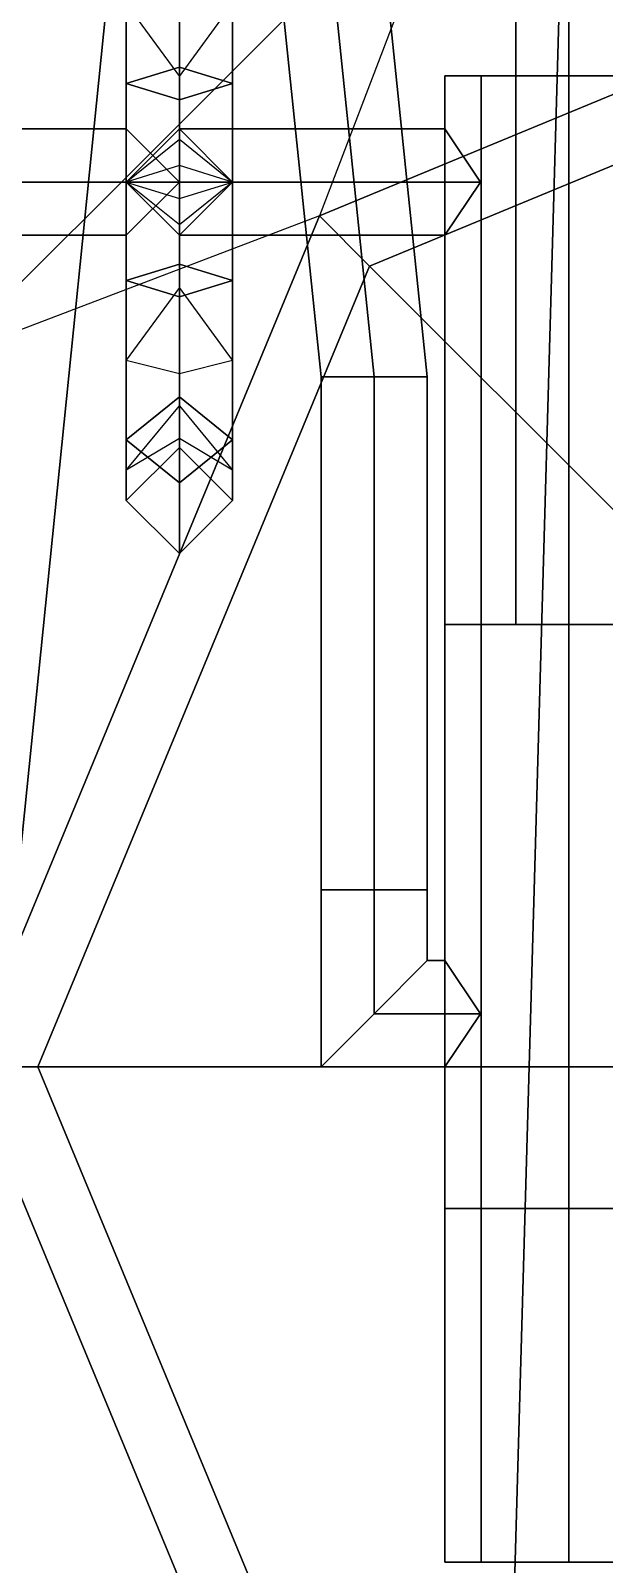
# Model space of a CAD drawing. Header units: millimetres. Extents: x -2.4 to 2.4, y -20 to 53.1.
# Drawn here: x -0.322 to -0.16, y 14.0794 to 14.5128 of the extents above; entities that cross this region are included whole.
import ezdxf

# ---------------------------------------------------------------- set-up
doc = ezdxf.new("R2010")
doc.units = ezdxf.units.MM
doc.layers.add('superstructure', color=3, linetype='Continuous')
doc.layers.add('turret', color=2, linetype='Continuous')

msp = doc.modelspace()

# ---------------------------------------------------------------- linework, layer by layer
for points in [[(-0.65, 17.09, 0.47), (-0.31, 17.09), (-1.31, 12.85), (-1.68, 12.85, 0.47)], [(-0.31, 17.09), (-0.16, 17.09, -0.27), (-1.04, 12.85, -0.27), (-1.31, 12.85)], [(-0.16, 17.09, -0.27), (-0.09, 17.09, -0.49), (-0.76, 12.85, -0.49), (-1.04, 12.85, -0.27)], [(-0.09, 17.09, -0.49), (-0.04, 17.09, -0.71), (-0.47, 12.85, -0.71), (-0.76, 12.85, -0.49)], [(-0.04, 17.09, -0.71), (-0.1, 17.09, -0.83), (-0.22, 12.85, -0.9), (-0.47, 12.85, -0.71)], [(-0.1, 17.09, -0.83), (-0.12, 17.09, -0.94), (-0.12, 12.85, -0.99), (-0.22, 12.85, -0.9)]]:
    msp.add_3dface(points)
at = {"color": 2}
msp.add_3dface([(0, 17.09, 1.44), (-0.5, 17.09, 1.44), (-0.67, 12.85, 1.55), (0, 12.85, 1.55)], dxfattribs=at)
at = {"layer": 'superstructure'}
for points in [[(-1.27, 15.96, 1.59), (-1.5, 15.57, 1.59), (-0.34641, 14.42, 1.59), (-0.2, 14.56641, 1.59)], [(0, 14.62, 1.61), (-0.2, 14.56641, 1.61), (-0.24042, 14.46042, 1.61), (0, 14.56, 1.61)], [(-0.2, 14.56641, 1.59), (-0.34641, 14.42, 1.59), (-0.34641, 14.42, 1.61), (-0.2, 14.56641, 1.61)], [(0, 14.56, 1.61), (-0.24042, 14.46042, 1.61), (-0.22627, 14.44627, 1.64), (0, 14.54, 1.64)], [(0, 14.54, 1.64), (-0.22627, 14.44627, 1.64), (-0.08485, 14.30485, 2.16), (0, 14.34, 2.16)], [(-0.34641, 14.42, 1.61), (-0.4, 14.22, 1.61), (-0.34, 14.22, 1.61), (-0.24042, 14.46042, 1.61)], [(-0.24042, 14.46042, 1.61), (-0.34, 14.22, 1.61), (-0.32, 14.22, 1.64), (-0.22627, 14.44627, 1.64)], [(-0.22627, 14.44627, 1.64), (-0.32, 14.22, 1.64), (-0.12, 14.22, 2.16), (-0.08485, 14.30485, 2.16)], [(-0.4, 14.22, 1.61), (-0.34641, 14.02, 1.61), (-0.24042, 13.97958, 1.61), (-0.34, 14.22, 1.61)], [(-0.34, 14.22, 1.61), (-0.24042, 13.97958, 1.61), (-0.22627, 13.99373, 1.64), (-0.32, 14.22, 1.64)], [(-0.32, 14.22, 1.64), (-0.22627, 13.99373, 1.64), (-0.08485, 14.13515, 2.16), (-0.12, 14.22, 2.16)], [(-0.34641, 14.02, 1.59), (-1.72, 14.17, 1.59), (-1.67, 13.77, 1.59), (-0.2, 13.87359, 1.59)], [(-0.22627, 13.99373, 1.64), (0, 13.9, 1.64), (0, 14.1, 2.16), (-0.08485, 14.13515, 2.16)]]:
    msp.add_3dface(points, dxfattribs=at)
at = {"layer": 'turret'}
for points in [[(-0.17, 14.65, 2.32), (-0.185, 14.65, 2.305), (-0.185, 14.345, 2.305), (-0.17, 14.345, 2.32)], [(-0.185, 14.65, 2.305), (-0.17, 14.65, 2.29), (-0.17, 14.345, 2.29), (-0.185, 14.345, 2.305)], [(-0.155, 14.65, 2.305), (-0.17, 14.65, 2.32), (-0.17, 14.345, 2.32), (-0.155, 14.345, 2.305)], [(-0.17, 14.65, 2.29), (-0.155, 14.65, 2.305), (-0.155, 14.345, 2.305), (-0.17, 14.345, 2.29)], [(-0.225, 14.415, 2.255), (-0.24, 14.415, 2.27), (-0.255, 14.56, 2.27), (-0.24, 14.56, 2.255)], [(-0.24, 14.415, 2.27), (-0.225, 14.415, 2.285), (-0.24, 14.56, 2.285), (-0.255, 14.56, 2.27)], [(-0.21, 14.415, 2.27), (-0.225, 14.415, 2.255), (-0.24, 14.56, 2.255), (-0.225, 14.56, 2.27)], [(-0.225, 14.415, 2.285), (-0.21, 14.415, 2.27), (-0.225, 14.56, 2.27), (-0.24, 14.56, 2.285)], [(-0.295, 14.49781, 2.4906), (-0.28, 14.50245, 2.50486), (-0.28, 14.55495, 2.46672), (-0.295, 14.54281, 2.4579)], [(-0.295, 14.54281, 2.3521), (-0.28, 14.55495, 2.34328), (-0.28, 14.50245, 2.30514), (-0.295, 14.49781, 2.3194)], [(-0.28, 14.50245, 2.50486), (-0.265, 14.49781, 2.4906), (-0.265, 14.54281, 2.4579), (-0.28, 14.55495, 2.46672)], [(-0.28, 14.55495, 2.34328), (-0.265, 14.54281, 2.3521), (-0.265, 14.49781, 2.3194), (-0.28, 14.50245, 2.30514)], [(-0.28, 14.47464, 2.39073), (-0.295, 14.47, 2.405), (-0.295, 14.55141, 2.43145), (-0.28, 14.54247, 2.41278)], [(-0.295, 14.47, 2.405), (-0.28, 14.46536, 2.41927), (-0.28, 14.5332, 2.44131), (-0.295, 14.55141, 2.43145)], [(-0.265, 14.47, 2.405), (-0.28, 14.47464, 2.39073), (-0.28, 14.54247, 2.41278), (-0.265, 14.55141, 2.43145)], [(-0.28, 14.46536, 2.41927), (-0.265, 14.47, 2.405), (-0.265, 14.55141, 2.43145), (-0.28, 14.5332, 2.44131)], [(-0.28, 14.49318, 2.47633), (-0.295, 14.49781, 2.4906), (-0.295, 14.54281, 2.4579), (-0.28, 14.53068, 2.44908)], [(-0.28, 14.53068, 2.36092), (-0.295, 14.54281, 2.3521), (-0.295, 14.49781, 2.3194), (-0.28, 14.49318, 2.33367)], [(-0.265, 14.49781, 2.4906), (-0.28, 14.49318, 2.47633), (-0.28, 14.53068, 2.44908), (-0.265, 14.54281, 2.4579)], [(-0.265, 14.54281, 2.3521), (-0.28, 14.53068, 2.36092), (-0.28, 14.49318, 2.33367), (-0.265, 14.49781, 2.3194)], [(-0.295, 14.47, 2.405), (-0.28, 14.48214, 2.41382), (-0.28, 14.52406, 2.35611), (-0.295, 14.52031, 2.33575)], [(-0.28, 14.48214, 2.41382), (-0.265, 14.47, 2.405), (-0.265, 14.52031, 2.33575), (-0.28, 14.52406, 2.35611)], [(-0.28, 14.45786, 2.39618), (-0.295, 14.47, 2.405), (-0.295, 14.52031, 2.33575), (-0.28, 14.49979, 2.33848)], [(-0.265, 14.47, 2.405), (-0.28, 14.45786, 2.39618), (-0.28, 14.49979, 2.33848), (-0.265, 14.52031, 2.33575)], [(-0.295, 14.44219, 2.4906), (-0.28, 14.43755, 2.50486), (-0.28, 14.50245, 2.50486), (-0.295, 14.49781, 2.4906)], [(-0.295, 14.49781, 2.3194), (-0.28, 14.50245, 2.30514), (-0.28, 14.43755, 2.30514), (-0.295, 14.44219, 2.3194)], [(-0.28, 14.43755, 2.50486), (-0.265, 14.44219, 2.4906), (-0.265, 14.49781, 2.4906), (-0.28, 14.50245, 2.50486)], [(-0.28, 14.50245, 2.30514), (-0.265, 14.49781, 2.3194), (-0.265, 14.44219, 2.3194), (-0.28, 14.43755, 2.30514)], [(-0.205, 14.5, 2.405), (-0.19475, 14.5, 2.42975), (-0.17, 14.5, 2.44), (-0.19475, 14.5, 2.38025)], [(-0.19475, 14.18, 2.38025), (-0.205, 14.18, 2.405), (-0.205, 14.5, 2.405), (-0.19475, 14.5, 2.38025)], [(-0.205, 14.18, 2.405), (-0.19475, 14.18, 2.42975), (-0.19475, 14.5, 2.42975), (-0.205, 14.5, 2.405)], [(-0.19475, 14.5, 2.38025), (-0.17, 14.5, 2.44), (-0.14525, 14.5, 2.42975), (-0.17, 14.5, 2.37)], [(-0.17, 14.18, 2.37), (-0.19475, 14.18, 2.38025), (-0.19475, 14.5, 2.38025), (-0.17, 14.5, 2.37)], [(-0.19475, 14.18, 2.42975), (-0.17, 14.18, 2.44), (-0.17, 14.5, 2.44), (-0.19475, 14.5, 2.42975)], [(-0.17, 14.5, 2.37), (-0.14525, 14.5, 2.42975), (-0.135, 14.5, 2.405), (-0.14525, 14.5, 2.38025)], [(-0.14525, 14.18, 2.38025), (-0.17, 14.18, 2.37), (-0.17, 14.5, 2.37), (-0.14525, 14.5, 2.38025)], [(-0.17, 14.18, 2.44), (-0.14525, 14.18, 2.42975), (-0.14525, 14.5, 2.42975), (-0.17, 14.5, 2.44)], [(-0.28, 14.44682, 2.47633), (-0.295, 14.44219, 2.4906), (-0.295, 14.49781, 2.4906), (-0.28, 14.49318, 2.47633)], [(-0.28, 14.49318, 2.33367), (-0.295, 14.49781, 2.3194), (-0.295, 14.44219, 2.3194), (-0.28, 14.44682, 2.33367)], [(-0.265, 14.44219, 2.4906), (-0.28, 14.44682, 2.47633), (-0.28, 14.49318, 2.47633), (-0.265, 14.49781, 2.4906)], [(-0.265, 14.49781, 2.3194), (-0.28, 14.49318, 2.33367), (-0.28, 14.44682, 2.33367), (-0.265, 14.44219, 2.3194)], [(-0.33, 14.47, 2.475), (-0.33, 14.485, 2.49), (-0.295, 14.485, 2.49), (-0.28, 14.47, 2.475)], [(-0.33, 14.485, 2.49), (-0.33, 14.47, 2.505), (-0.28, 14.47, 2.505), (-0.295, 14.485, 2.49)], [(-0.28, 14.485, 2.405), (-0.295, 14.47, 2.405), (-0.295, 14.47, 2.4906), (-0.28, 14.485, 2.47633)], [(-0.28, 14.47, 2.39), (-0.28, 14.485, 2.405), (-0.205, 14.485, 2.405), (-0.195, 14.47, 2.39)], [(-0.28, 14.485, 2.405), (-0.28, 14.47, 2.42), (-0.195, 14.47, 2.42), (-0.205, 14.485, 2.405)], [(-0.265, 14.47, 2.405), (-0.28, 14.485, 2.405), (-0.28, 14.485, 2.47633), (-0.265, 14.47, 2.4906)], [(-0.295, 14.47, 2.405), (-0.28, 14.48214, 2.39618), (-0.28, 14.44021, 2.33848), (-0.295, 14.41969, 2.33575)], [(-0.28, 14.48214, 2.39618), (-0.265, 14.47, 2.405), (-0.265, 14.41969, 2.33575), (-0.28, 14.44021, 2.33848)], [(-0.28, 14.47464, 2.41927), (-0.295, 14.47, 2.405), (-0.295, 14.38859, 2.43145), (-0.28, 14.4068, 2.44131)], [(-0.265, 14.47, 2.405), (-0.28, 14.47464, 2.41927), (-0.28, 14.4068, 2.44131), (-0.265, 14.38859, 2.43145)], [(-0.33, 14.455, 2.49), (-0.33, 14.47, 2.475), (-0.28, 14.47, 2.475), (-0.295, 14.455, 2.49)], [(-0.33, 14.47, 2.505), (-0.33, 14.455, 2.49), (-0.295, 14.455, 2.49), (-0.28, 14.47, 2.505)], [(-0.28, 14.45786, 2.41382), (-0.295, 14.47, 2.405), (-0.295, 14.41969, 2.33575), (-0.28, 14.41594, 2.35611)], [(-0.295, 14.47, 2.405), (-0.28, 14.46536, 2.39073), (-0.28, 14.39753, 2.41278), (-0.295, 14.38859, 2.43145)], [(-0.295, 14.47, 2.405), (-0.28, 14.455, 2.405), (-0.28, 14.455, 2.47633), (-0.295, 14.47, 2.4906)], [(-0.28, 14.455, 2.405), (-0.28, 14.47, 2.39), (-0.195, 14.47, 2.39), (-0.205, 14.455, 2.405)], [(-0.28, 14.47, 2.42), (-0.28, 14.455, 2.405), (-0.205, 14.455, 2.405), (-0.195, 14.47, 2.42)], [(-0.265, 14.47, 2.405), (-0.28, 14.45786, 2.41382), (-0.28, 14.41594, 2.35611), (-0.265, 14.41969, 2.33575)], [(-0.28, 14.46536, 2.39073), (-0.265, 14.47, 2.405), (-0.265, 14.38859, 2.43145), (-0.28, 14.39753, 2.41278)], [(-0.28, 14.455, 2.405), (-0.265, 14.47, 2.405), (-0.265, 14.47, 2.4906), (-0.28, 14.455, 2.47633)], [(-0.28, 14.40932, 2.44908), (-0.295, 14.39719, 2.4579), (-0.295, 14.44219, 2.4906), (-0.28, 14.44682, 2.47633)], [(-0.28, 14.44682, 2.33367), (-0.295, 14.44219, 2.3194), (-0.295, 14.39719, 2.3521), (-0.28, 14.40932, 2.36092)], [(-0.265, 14.39719, 2.4579), (-0.28, 14.40932, 2.44908), (-0.28, 14.44682, 2.47633), (-0.265, 14.44219, 2.4906)], [(-0.265, 14.44219, 2.3194), (-0.28, 14.44682, 2.33367), (-0.28, 14.40932, 2.36092), (-0.265, 14.39719, 2.3521)], [(-0.295, 14.39719, 2.4579), (-0.28, 14.38505, 2.46672), (-0.28, 14.43755, 2.50486), (-0.295, 14.44219, 2.4906)], [(-0.295, 14.44219, 2.3194), (-0.28, 14.43755, 2.30514), (-0.28, 14.38505, 2.34328), (-0.295, 14.39719, 2.3521)], [(-0.28, 14.38505, 2.46672), (-0.265, 14.39719, 2.4579), (-0.265, 14.44219, 2.4906), (-0.28, 14.43755, 2.50486)], [(-0.28, 14.43755, 2.30514), (-0.265, 14.44219, 2.3194), (-0.265, 14.39719, 2.3521), (-0.28, 14.38505, 2.34328)], [(-0.225, 14.27, 2.29), (-0.24, 14.27, 2.305), (-0.24, 14.415, 2.27), (-0.225, 14.415, 2.255)], [(-0.24, 14.27, 2.305), (-0.225, 14.27, 2.32), (-0.225, 14.415, 2.285), (-0.24, 14.415, 2.27)], [(-0.21, 14.27, 2.305), (-0.225, 14.27, 2.29), (-0.225, 14.415, 2.255), (-0.21, 14.415, 2.27)], [(-0.225, 14.27, 2.32), (-0.21, 14.27, 2.305), (-0.21, 14.415, 2.27), (-0.225, 14.415, 2.285)], [(-0.28, 14.395, 2.405), (-0.295, 14.38, 2.405), (-0.295, 14.39719, 2.4579), (-0.28, 14.40932, 2.44908)], [(-0.28, 14.40932, 2.36092), (-0.295, 14.39719, 2.3521), (-0.295, 14.38, 2.405), (-0.28, 14.395, 2.405)], [(-0.265, 14.38, 2.405), (-0.28, 14.395, 2.405), (-0.28, 14.40932, 2.44908), (-0.265, 14.39719, 2.4579)], [(-0.265, 14.39719, 2.3521), (-0.28, 14.40932, 2.36092), (-0.28, 14.395, 2.405), (-0.265, 14.38, 2.405)], [(-0.295, 14.38, 2.405), (-0.28, 14.365, 2.405), (-0.28, 14.38505, 2.46672), (-0.295, 14.39719, 2.4579)], [(-0.295, 14.39719, 2.3521), (-0.28, 14.38505, 2.34328), (-0.28, 14.365, 2.405), (-0.295, 14.38, 2.405)], [(-0.28, 14.365, 2.405), (-0.265, 14.38, 2.405), (-0.265, 14.39719, 2.4579), (-0.28, 14.38505, 2.46672)], [(-0.28, 14.38505, 2.34328), (-0.265, 14.39719, 2.3521), (-0.265, 14.38, 2.405), (-0.28, 14.365, 2.405)], [(-0.205, 14.08, 2.305), (-0.19475, 14.08, 2.32975), (-0.19475, 14.345, 2.32975), (-0.205, 14.345, 2.305)], [(-0.19475, 14.08, 2.28025), (-0.205, 14.08, 2.305), (-0.205, 14.345, 2.305), (-0.19475, 14.345, 2.28025)], [(-0.205, 14.345, 2.305), (-0.19475, 14.345, 2.32975), (-0.17, 14.345, 2.34), (-0.19475, 14.345, 2.28025)], [(-0.19475, 14.08, 2.32975), (-0.17, 14.08, 2.34), (-0.17, 14.345, 2.34), (-0.19475, 14.345, 2.32975)], [(-0.17, 14.08, 2.27), (-0.19475, 14.08, 2.28025), (-0.19475, 14.345, 2.28025), (-0.17, 14.345, 2.27)], [(-0.19475, 14.345, 2.28025), (-0.17, 14.345, 2.34), (-0.14525, 14.345, 2.32975), (-0.17, 14.345, 2.27)], [(-0.17, 14.08, 2.34), (-0.14525, 14.08, 2.32975), (-0.14525, 14.345, 2.32975), (-0.17, 14.345, 2.34)], [(-0.14525, 14.08, 2.28025), (-0.17, 14.08, 2.27), (-0.17, 14.345, 2.27), (-0.14525, 14.345, 2.28025)], [(-0.17, 14.345, 2.27), (-0.14525, 14.345, 2.32975), (-0.135, 14.345, 2.305), (-0.14525, 14.345, 2.28025)], [(-0.225, 14.235, 2.29), (-0.24, 14.22, 2.305), (-0.24, 14.27, 2.305), (-0.225, 14.27, 2.29)], [(-0.24, 14.22, 2.305), (-0.225, 14.235, 2.32), (-0.225, 14.27, 2.32), (-0.24, 14.27, 2.305)], [(-0.21, 14.25, 2.305), (-0.225, 14.235, 2.29), (-0.225, 14.27, 2.29), (-0.21, 14.27, 2.305)], [(-0.225, 14.235, 2.32), (-0.21, 14.25, 2.305), (-0.21, 14.27, 2.305), (-0.225, 14.27, 2.32)], [(-0.225, 14.235, 2.29), (-0.21, 14.25, 2.305), (-0.205, 14.25, 2.305), (-0.195, 14.235, 2.29)], [(-0.21, 14.25, 2.305), (-0.225, 14.235, 2.32), (-0.195, 14.235, 2.32), (-0.205, 14.25, 2.305)], [(-0.24, 14.22, 2.305), (-0.225, 14.235, 2.29), (-0.195, 14.235, 2.29), (-0.205, 14.22, 2.305)], [(-0.225, 14.235, 2.32), (-0.24, 14.22, 2.305), (-0.205, 14.22, 2.305), (-0.195, 14.235, 2.32)], [(-0.17, 14.18, 2.37), (-0.19475, 14.18, 2.42975), (-0.205, 14.18, 2.405), (-0.19475, 14.18, 2.38025)], [(-0.14525, 14.18, 2.38025), (-0.17, 14.18, 2.44), (-0.19475, 14.18, 2.42975), (-0.17, 14.18, 2.37)], [(-0.135, 14.18, 2.405), (-0.14525, 14.18, 2.42975), (-0.17, 14.18, 2.44), (-0.14525, 14.18, 2.38025)], [(-0.17, 14.08, 2.27), (-0.19475, 14.08, 2.32975), (-0.205, 14.08, 2.305), (-0.19475, 14.08, 2.28025)], [(-0.14525, 14.08, 2.28025), (-0.17, 14.08, 2.34), (-0.19475, 14.08, 2.32975), (-0.17, 14.08, 2.27)], [(-0.135, 14.08, 2.305), (-0.14525, 14.08, 2.32975), (-0.17, 14.08, 2.34), (-0.14525, 14.08, 2.28025)]]:
    msp.add_3dface(points, dxfattribs=at)

doc.saveas('drawing.dxf')
